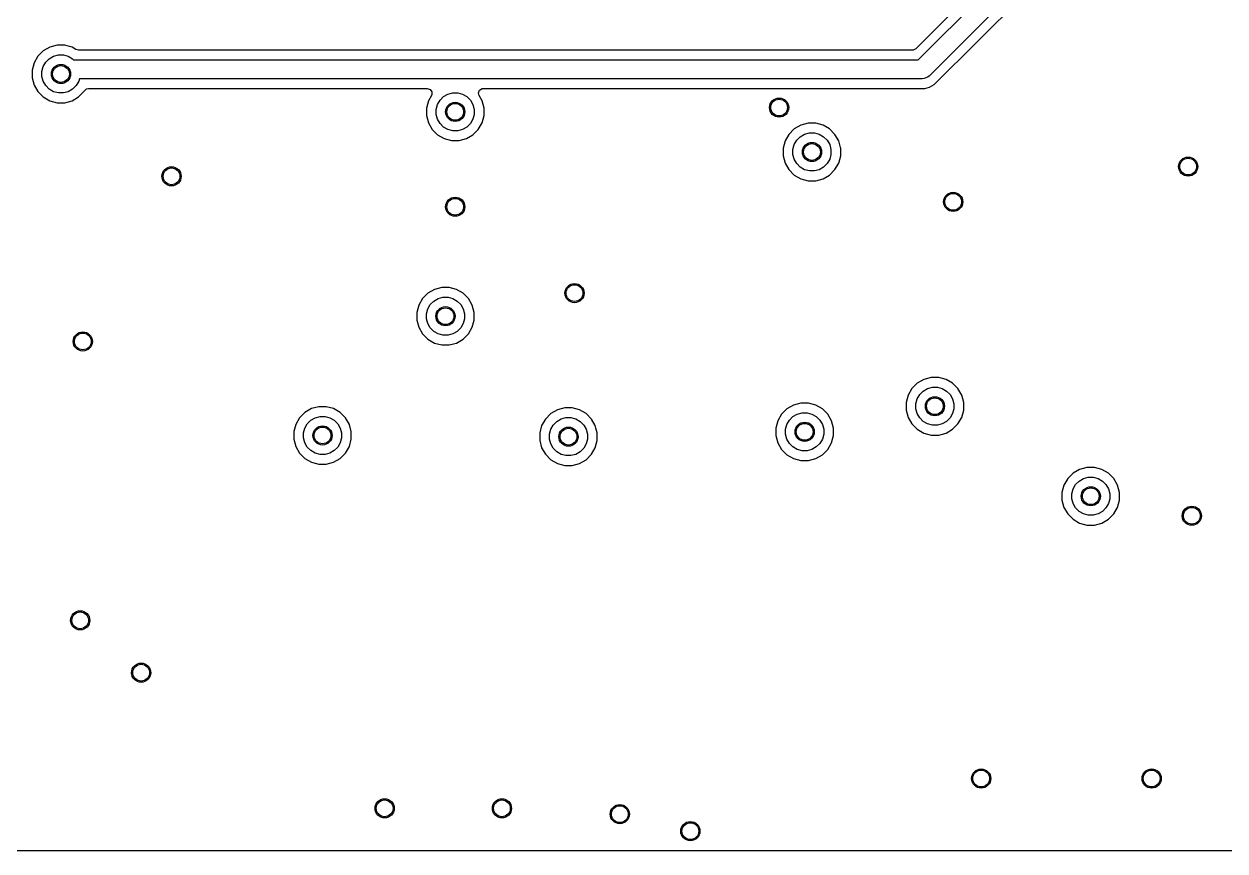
# Model space of a CAD drawing. Extents: x 3.9 to 7.48, y -4.89 to -2.91.
# Drawn here: x 5.542 to 6.529, y -4.887 to -4.207 of the extents above; entities that cross this region are included whole.
import ezdxf

# ---------------------------------------------------------------- set-up
doc = ezdxf.new("R2010")
doc.units = 0
doc.header["$MEASUREMENT"] = 0
doc.layers.add('BLACK', color=7, linetype='CONTINUOUS')

msp = doc.modelspace()

# ---------------------------------------------------------------- linework, layer by layer
at = {"layer": 'BLACK', "linetype": 'CONTINUOUS'}
for p, q in [((6.41677, -4.08571), (6.27487, -4.22761)), ((6.277, -4.23664), (6.4258, -4.08784)), ((6.43924, -4.09667), (6.28583, -4.25008)), ((6.28994, -4.25713), (6.4186, -4.12847)), ((5.55832, -4.22948), (5.55392, -4.23388)), ((5.56371, -4.22637), (5.55832, -4.22948)), ((5.56972, -4.22475), (5.56371, -4.22637)), ((5.57595, -4.22475), (5.56972, -4.22475)), ((5.57996, -4.22583), (5.57595, -4.22475)), ((5.58196, -4.22637), (5.57996, -4.22583)), ((5.58518, -4.22823), (5.58196, -4.22637)), ((5.58713, -4.22875), (5.58518, -4.22823)), ((6.27211, -4.22875), (5.58713, -4.22875)), ((6.27272, -4.2287), (6.27211, -4.22875)), ((6.27487, -4.22761), (6.27272, -4.2287)), ((5.5508, -4.23927), (5.54919, -4.24528)), ((5.55392, -4.23388), (5.5508, -4.23927)), ((5.55829, -4.24237), (5.56034, -4.23881)), ((5.56034, -4.23881), (5.56325, -4.2359)), ((5.56325, -4.2359), (5.56681, -4.23385)), ((5.56681, -4.23385), (5.57078, -4.23278)), ((5.57078, -4.23278), (5.57489, -4.23278)), ((5.57489, -4.23278), (5.57886, -4.23385)), ((5.57886, -4.23385), (5.58242, -4.2359)), ((5.58242, -4.2359), (5.58316, -4.23664)), ((5.58316, -4.23664), (6.277, -4.23664)), ((5.54919, -4.24528), (5.54919, -4.25151)), ((5.55722, -4.24634), (5.55829, -4.24237)), ((5.55722, -4.25045), (5.55722, -4.24634)), ((5.55829, -4.25442), (5.55722, -4.25045)), ((6.28463, -4.25106), (6.28179, -4.25224)), ((6.28583, -4.25008), (6.28463, -4.25106)), ((5.54919, -4.25151), (5.5508, -4.25752)), ((5.5508, -4.25752), (5.55392, -4.26291)), ((5.56034, -4.25798), (5.55829, -4.25442)), ((5.56325, -4.26089), (5.56034, -4.25798)), ((5.56681, -4.26295), (5.56325, -4.26089)), ((5.58242, -4.26089), (5.57886, -4.26295)), ((5.58533, -4.25798), (5.58242, -4.26089)), ((5.58738, -4.25442), (5.58533, -4.25798)), ((5.58793, -4.25239), (5.58738, -4.25442)), ((6.28026, -4.25239), (5.58793, -4.25239)), ((5.59215, -4.26223), (5.59394, -4.26062)), ((5.59394, -4.26062), (5.59552, -4.26028)), ((5.59552, -4.26028), (5.87373, -4.26028)), ((5.87373, -4.26028), (5.87602, -4.26103)), ((5.87602, -4.26103), (5.87744, -4.26298)), ((5.91672, -4.26157), (5.91881, -4.26037)), ((5.91881, -4.26037), (5.91962, -4.26028)), ((5.91962, -4.26028), (6.28233, -4.26028)), ((6.28179, -4.25224), (6.28026, -4.25239)), ((6.28233, -4.26028), (6.28634, -4.25921)), ((6.28233, -4.26028), (6.28233, -4.26028)), ((6.28634, -4.25921), (6.28994, -4.25713)), ((6.28634, -4.25921), (6.28634, -4.25921)), ((6.28634, -4.25921), (6.28634, -4.25921)), ((6.28994, -4.25713), (6.28994, -4.25713)), ((6.28994, -4.25713), (6.28994, -4.25713)), ((5.55392, -4.26291), (5.55832, -4.26731)), ((5.55832, -4.26731), (5.56371, -4.27043)), ((5.56371, -4.27043), (5.56972, -4.27204)), ((5.57078, -4.26401), (5.56681, -4.26295)), ((5.57489, -4.26401), (5.57078, -4.26401)), ((5.57886, -4.26295), (5.57489, -4.26401)), ((5.57595, -4.27204), (5.58196, -4.27043)), ((5.58196, -4.27043), (5.58735, -4.26731)), ((5.58735, -4.26731), (5.59175, -4.26291)), ((5.59175, -4.26291), (5.59215, -4.26223)), ((5.87464, -4.27039), (5.87303, -4.2764)), ((5.8771, -4.26613), (5.87464, -4.27039)), ((5.87744, -4.26539), (5.8771, -4.26613)), ((5.87744, -4.26298), (5.87744, -4.26539)), ((5.88213, -4.27349), (5.88418, -4.26993)), ((5.88418, -4.26993), (5.88709, -4.26702)), ((5.88709, -4.26702), (5.89065, -4.26497)), ((5.89065, -4.26497), (5.89462, -4.2639)), ((5.89462, -4.2639), (5.89873, -4.2639)), ((5.89873, -4.2639), (5.9027, -4.26497)), ((5.9027, -4.26497), (5.90626, -4.26702)), ((5.90626, -4.26702), (5.90917, -4.26993)), ((5.90917, -4.26993), (5.91122, -4.27349)), ((5.91574, -4.26377), (5.91672, -4.26157)), ((5.91625, -4.26613), (5.91574, -4.26377)), ((5.91871, -4.27039), (5.91625, -4.26613)), ((5.92032, -4.2764), (5.91871, -4.27039)), ((5.56972, -4.27204), (5.56972, -4.27204)), ((5.56972, -4.27204), (5.57595, -4.27204)), ((5.57595, -4.27204), (5.57595, -4.27204)), ((5.87303, -4.2764), (5.87303, -4.28263)), ((5.88106, -4.27746), (5.88213, -4.27349)), ((5.88106, -4.28157), (5.88106, -4.27746)), ((5.91122, -4.27349), (5.91229, -4.27746)), ((5.91229, -4.27746), (5.91229, -4.28157)), ((5.92032, -4.28263), (5.92032, -4.2764)), ((5.87303, -4.28263), (5.87464, -4.28864)), ((5.87464, -4.28864), (5.87776, -4.29403)), ((5.88213, -4.28554), (5.88106, -4.28157)), ((5.88418, -4.2891), (5.88213, -4.28554)), ((5.88709, -4.29201), (5.88418, -4.2891)), ((5.90917, -4.2891), (5.90626, -4.29201)), ((5.91122, -4.28554), (5.90917, -4.2891)), ((5.91229, -4.28157), (5.91122, -4.28554)), ((5.91559, -4.29403), (5.91871, -4.28864)), ((5.91871, -4.28864), (5.92032, -4.28263)), ((6.18055, -4.29049), (6.17516, -4.2936)), ((6.18656, -4.28888), (6.18055, -4.29049)), ((6.19279, -4.28888), (6.18656, -4.28888)), ((6.1988, -4.29049), (6.19279, -4.28888)), ((6.20419, -4.2936), (6.1988, -4.29049)), ((5.87776, -4.29403), (5.88216, -4.29843)), ((5.88216, -4.29843), (5.88755, -4.30155)), ((5.89065, -4.29407), (5.88709, -4.29201)), ((5.89462, -4.29513), (5.89065, -4.29407)), ((5.89873, -4.29513), (5.89462, -4.29513)), ((5.9027, -4.29407), (5.89873, -4.29513)), ((5.90626, -4.29201), (5.9027, -4.29407)), ((5.9058, -4.30155), (5.91119, -4.29843)), ((5.91119, -4.29843), (5.91559, -4.29403)), ((6.17076, -4.298), (6.16764, -4.30339)), ((6.17516, -4.2936), (6.17076, -4.298)), ((6.17718, -4.30293), (6.18009, -4.30002)), ((6.18009, -4.30002), (6.18365, -4.29797)), ((6.18365, -4.29797), (6.18762, -4.2969)), ((6.18762, -4.2969), (6.19173, -4.2969)), ((6.19173, -4.2969), (6.1957, -4.29797)), ((6.1957, -4.29797), (6.19926, -4.30002)), ((6.19926, -4.30002), (6.20217, -4.30293)), ((6.20859, -4.298), (6.20419, -4.2936)), ((6.21171, -4.30339), (6.20859, -4.298)), ((5.88755, -4.30155), (5.89356, -4.30316)), ((5.89356, -4.30316), (5.89356, -4.30316)), ((5.89356, -4.30316), (5.89979, -4.30316)), ((5.89979, -4.30316), (5.9058, -4.30155)), ((5.89979, -4.30316), (5.89979, -4.30316)), ((6.16764, -4.30339), (6.16603, -4.3094)), ((6.16603, -4.3094), (6.16603, -4.31563)), ((6.17406, -4.31046), (6.17513, -4.30649)), ((6.17406, -4.31457), (6.17406, -4.31046)), ((6.17513, -4.30649), (6.17718, -4.30293)), ((6.20217, -4.30293), (6.20422, -4.30649)), ((6.20422, -4.30649), (6.20529, -4.31046)), ((6.20529, -4.31046), (6.20529, -4.31457)), ((6.21316, -4.30881), (6.21171, -4.30339)), ((6.21332, -4.3094), (6.21316, -4.30881)), ((6.21332, -4.31563), (6.21332, -4.3094)), ((6.16603, -4.31563), (6.16764, -4.32164)), ((6.17513, -4.31854), (6.17406, -4.31457)), ((6.17718, -4.3221), (6.17513, -4.31854)), ((6.20422, -4.31854), (6.20217, -4.3221)), ((6.20529, -4.31457), (6.20422, -4.31854)), ((6.21171, -4.32164), (6.21332, -4.31563)), ((6.16764, -4.32164), (6.17076, -4.32703)), ((6.17076, -4.32703), (6.17516, -4.33143)), ((6.18009, -4.32501), (6.17718, -4.3221)), ((6.18365, -4.32707), (6.18009, -4.32501)), ((6.18762, -4.32813), (6.18365, -4.32707)), ((6.19173, -4.32813), (6.18762, -4.32813)), ((6.1957, -4.32707), (6.19173, -4.32813)), ((6.19926, -4.32501), (6.1957, -4.32707)), ((6.20217, -4.3221), (6.19926, -4.32501)), ((6.20419, -4.33143), (6.20859, -4.32703)), ((6.20859, -4.32703), (6.21171, -4.32164)), ((6.17516, -4.33143), (6.18055, -4.33455)), ((6.18055, -4.33455), (6.18656, -4.33616)), ((6.18656, -4.33616), (6.18656, -4.33616)), ((6.18656, -4.33616), (6.19279, -4.33616)), ((6.19279, -4.33616), (6.1988, -4.33455)), ((6.19279, -4.33616), (6.19279, -4.33616)), ((6.1988, -4.33455), (6.20419, -4.33143)), ((5.87416, -4.4286), (5.86976, -4.433)), ((5.87955, -4.42549), (5.87416, -4.4286)), ((5.88556, -4.42388), (5.87955, -4.42549)), ((5.89179, -4.42388), (5.88556, -4.42388)), ((5.8978, -4.42549), (5.89179, -4.42388)), ((5.90319, -4.4286), (5.8978, -4.42549)), ((5.90759, -4.433), (5.90319, -4.4286)), ((5.86664, -4.43839), (5.86503, -4.4444)), ((5.86976, -4.433), (5.86664, -4.43839)), ((5.87413, -4.44149), (5.87618, -4.43793)), ((5.87618, -4.43793), (5.87909, -4.43502)), ((5.87909, -4.43502), (5.88265, -4.43297)), ((5.88265, -4.43297), (5.88662, -4.4319)), ((5.88662, -4.4319), (5.89073, -4.4319)), ((5.89073, -4.4319), (5.8947, -4.43297)), ((5.8947, -4.43297), (5.89826, -4.43502)), ((5.89826, -4.43502), (5.90117, -4.43793)), ((5.90117, -4.43793), (5.90322, -4.44149)), ((5.91071, -4.43839), (5.90759, -4.433)), ((5.91232, -4.4444), (5.91071, -4.43839)), ((5.86503, -4.4444), (5.86503, -4.45063)), ((5.87306, -4.44546), (5.87413, -4.44149)), ((5.87306, -4.44957), (5.87306, -4.44546)), ((5.90322, -4.44149), (5.90429, -4.44546)), ((5.90429, -4.44546), (5.90429, -4.44957)), ((5.91232, -4.45063), (5.91232, -4.4444)), ((5.86503, -4.45063), (5.86664, -4.45664)), ((5.86664, -4.45664), (5.86976, -4.46203)), ((5.87413, -4.45354), (5.87306, -4.44957)), ((5.87618, -4.4571), (5.87413, -4.45354)), ((5.87909, -4.46001), (5.87618, -4.4571)), ((5.90117, -4.4571), (5.89826, -4.46001)), ((5.90322, -4.45354), (5.90117, -4.4571)), ((5.90429, -4.44957), (5.90322, -4.45354)), ((5.90759, -4.46203), (5.91071, -4.45664)), ((5.91071, -4.45664), (5.91232, -4.45063)), ((5.86976, -4.46203), (5.87416, -4.46643)), ((5.87416, -4.46643), (5.87955, -4.46955)), ((5.88265, -4.46207), (5.87909, -4.46001)), ((5.88662, -4.46313), (5.88265, -4.46207)), ((5.89073, -4.46313), (5.88662, -4.46313)), ((5.8947, -4.46207), (5.89073, -4.46313)), ((5.89826, -4.46001), (5.8947, -4.46207)), ((5.8978, -4.46955), (5.90319, -4.46643)), ((5.90319, -4.46643), (5.90759, -4.46203)), ((5.87955, -4.46955), (5.88556, -4.47116)), ((5.88556, -4.47116), (5.88556, -4.47116)), ((5.88556, -4.47116), (5.89179, -4.47116)), ((5.89179, -4.47116), (5.89522, -4.47024)), ((5.89179, -4.47116), (5.89179, -4.47116)), ((5.89522, -4.47024), (5.8978, -4.46955)), ((6.28756, -4.49788), (6.28155, -4.49949)), ((6.29379, -4.49788), (6.28756, -4.49788)), ((6.2998, -4.49949), (6.29379, -4.49788)), ((6.27176, -4.507), (6.26864, -4.51239)), ((6.27616, -4.5026), (6.27176, -4.507)), ((6.28155, -4.49949), (6.27616, -4.5026)), ((6.28109, -4.50902), (6.28465, -4.50697)), ((6.28465, -4.50697), (6.28862, -4.5059)), ((6.28862, -4.5059), (6.29273, -4.5059)), ((6.29273, -4.5059), (6.2967, -4.50697)), ((6.2967, -4.50697), (6.30026, -4.50902)), ((6.30519, -4.5026), (6.2998, -4.49949)), ((6.30959, -4.507), (6.30519, -4.5026)), ((6.31271, -4.51239), (6.30959, -4.507)), ((6.26864, -4.51239), (6.26703, -4.5184)), ((6.27506, -4.51946), (6.27613, -4.51549)), ((6.27613, -4.51549), (6.27818, -4.51193)), ((6.27818, -4.51193), (6.28109, -4.50902)), ((6.30026, -4.50902), (6.30317, -4.51193)), ((6.30317, -4.51193), (6.30522, -4.51549)), ((6.30522, -4.51549), (6.30629, -4.51946)), ((6.31432, -4.5184), (6.31271, -4.51239)), ((5.77316, -4.5266), (5.76876, -4.531)), ((5.77855, -4.52349), (5.77316, -4.5266)), ((5.78456, -4.52188), (5.77855, -4.52349)), ((5.79079, -4.52188), (5.78456, -4.52188)), ((5.7968, -4.52349), (5.79079, -4.52188)), ((5.80219, -4.5266), (5.7968, -4.52349)), ((5.80659, -4.531), (5.80219, -4.5266)), ((5.97516, -4.5276), (5.97076, -4.532)), ((5.98055, -4.52449), (5.97516, -4.5276)), ((5.98656, -4.52288), (5.98055, -4.52449)), ((5.99279, -4.52288), (5.98656, -4.52288)), ((5.9988, -4.52449), (5.99279, -4.52288)), ((6.00419, -4.5276), (5.9988, -4.52449)), ((6.00859, -4.532), (6.00419, -4.5276)), ((6.16916, -4.5236), (6.16476, -4.528)), ((6.17455, -4.52049), (6.16916, -4.5236)), ((6.18056, -4.51888), (6.17455, -4.52049)), ((6.17765, -4.52797), (6.18162, -4.5269)), ((6.18679, -4.51888), (6.18056, -4.51888)), ((6.18162, -4.5269), (6.18573, -4.5269)), ((6.18573, -4.5269), (6.1897, -4.52797)), ((6.1928, -4.52049), (6.18679, -4.51888)), ((6.19819, -4.5236), (6.1928, -4.52049)), ((6.20259, -4.528), (6.19819, -4.5236)), ((6.26703, -4.5184), (6.26703, -4.52463)), ((6.26703, -4.52463), (6.26864, -4.53064)), ((6.27506, -4.52357), (6.27506, -4.51946)), ((6.27613, -4.52754), (6.27506, -4.52357)), ((6.27818, -4.5311), (6.27613, -4.52754)), ((6.30522, -4.52754), (6.30317, -4.5311)), ((6.30629, -4.52357), (6.30522, -4.52754)), ((6.30629, -4.51946), (6.30629, -4.52357)), ((6.31271, -4.53064), (6.31432, -4.52463)), ((6.31432, -4.52463), (6.31432, -4.5184)), ((5.76564, -4.53639), (5.76403, -4.5424)), ((5.76876, -4.531), (5.76564, -4.53639)), ((5.77313, -4.53949), (5.77518, -4.53593)), ((5.77518, -4.53593), (5.77809, -4.53302)), ((5.77809, -4.53302), (5.78165, -4.53097)), ((5.78165, -4.53097), (5.78562, -4.5299)), ((5.78562, -4.5299), (5.78973, -4.5299)), ((5.78973, -4.5299), (5.7937, -4.53097)), ((5.7937, -4.53097), (5.79726, -4.53302)), ((5.79726, -4.53302), (5.80017, -4.53593)), ((5.80017, -4.53593), (5.80222, -4.53949)), ((5.80971, -4.53639), (5.80659, -4.531)), ((5.81132, -4.5424), (5.80971, -4.53639)), ((5.96764, -4.53739), (5.96603, -4.5434)), ((5.97076, -4.532), (5.96764, -4.53739)), ((5.97513, -4.54049), (5.97718, -4.53693)), ((5.97718, -4.53693), (5.98009, -4.53402)), ((5.98009, -4.53402), (5.98365, -4.53197)), ((5.98365, -4.53197), (5.98762, -4.5309)), ((5.98762, -4.5309), (5.99173, -4.5309)), ((5.99173, -4.5309), (5.9957, -4.53197)), ((5.9957, -4.53197), (5.99926, -4.53402)), ((5.99926, -4.53402), (6.00217, -4.53693)), ((6.00217, -4.53693), (6.00422, -4.54049)), ((6.01171, -4.53739), (6.00859, -4.532)), ((6.01224, -4.5394), (6.01171, -4.53739)), ((6.16164, -4.53339), (6.16003, -4.5394)), ((6.16476, -4.528), (6.16164, -4.53339)), ((6.16806, -4.54046), (6.16913, -4.53649)), ((6.16913, -4.53649), (6.17118, -4.53293)), ((6.17118, -4.53293), (6.17409, -4.53002)), ((6.17409, -4.53002), (6.17765, -4.52797)), ((6.1897, -4.52797), (6.19326, -4.53002)), ((6.19326, -4.53002), (6.19617, -4.53293)), ((6.19617, -4.53293), (6.19822, -4.53649)), ((6.19822, -4.53649), (6.19929, -4.54046)), ((6.20571, -4.53339), (6.20259, -4.528)), ((6.20732, -4.5394), (6.20571, -4.53339)), ((6.26864, -4.53064), (6.27176, -4.53603)), ((6.27176, -4.53603), (6.27616, -4.54043)), ((6.28109, -4.53401), (6.27818, -4.5311)), ((6.28465, -4.53607), (6.28109, -4.53401)), ((6.28862, -4.53713), (6.28465, -4.53607)), ((6.29273, -4.53713), (6.28862, -4.53713)), ((6.2967, -4.53607), (6.29273, -4.53713)), ((6.30026, -4.53401), (6.2967, -4.53607)), ((6.30317, -4.5311), (6.30026, -4.53401)), ((6.30519, -4.54043), (6.30959, -4.53603)), ((6.30959, -4.53603), (6.31271, -4.53064)), ((5.76403, -4.5424), (5.76403, -4.54863)), ((5.77206, -4.54346), (5.77313, -4.53949)), ((5.77206, -4.54757), (5.77206, -4.54346)), ((5.80222, -4.53949), (5.80329, -4.54346)), ((5.80329, -4.54346), (5.80329, -4.54757)), ((5.81132, -4.5434), (5.81132, -4.5424)), ((5.81132, -4.54863), (5.81132, -4.5434)), ((5.96603, -4.5434), (5.96603, -4.54963)), ((5.97406, -4.54446), (5.97513, -4.54049)), ((5.97406, -4.54857), (5.97406, -4.54446)), ((6.00422, -4.54049), (6.00529, -4.54446)), ((6.00529, -4.54446), (6.00529, -4.54857)), ((6.01332, -4.5434), (6.01224, -4.5394)), ((6.01332, -4.54963), (6.01332, -4.5434)), ((6.16003, -4.5394), (6.16003, -4.54563)), ((6.16003, -4.54563), (6.16164, -4.55164)), ((6.16806, -4.54457), (6.16806, -4.54046)), ((6.16913, -4.54854), (6.16806, -4.54457)), ((6.19929, -4.54457), (6.19822, -4.54854)), ((6.19929, -4.54046), (6.19929, -4.54457)), ((6.20571, -4.55164), (6.20732, -4.54563)), ((6.20732, -4.54563), (6.20732, -4.5394)), ((6.27616, -4.54043), (6.28155, -4.54355)), ((6.28155, -4.54355), (6.28756, -4.54516)), ((6.28756, -4.54516), (6.28756, -4.54516)), ((6.28756, -4.54516), (6.29379, -4.54516)), ((6.29379, -4.54516), (6.2998, -4.54355)), ((6.29379, -4.54516), (6.29379, -4.54516)), ((6.2998, -4.54355), (6.30519, -4.54043)), ((5.76403, -4.54863), (5.76564, -4.55464)), ((5.76564, -4.55464), (5.76876, -4.56003)), ((5.77313, -4.55154), (5.77206, -4.54757)), ((5.77518, -4.5551), (5.77313, -4.55154)), ((5.77809, -4.55801), (5.77518, -4.5551)), ((5.80017, -4.5551), (5.79726, -4.55801)), ((5.80222, -4.55154), (5.80017, -4.5551)), ((5.80329, -4.54757), (5.80222, -4.55154)), ((5.80659, -4.56003), (5.80971, -4.55464)), ((5.80971, -4.55464), (5.81132, -4.54863)), ((5.96603, -4.54963), (5.96764, -4.55564)), ((5.96764, -4.55564), (5.97076, -4.56103)), ((5.97513, -4.55254), (5.97406, -4.54857)), ((5.97718, -4.5561), (5.97513, -4.55254)), ((5.98009, -4.55901), (5.97718, -4.5561)), ((6.00217, -4.5561), (5.99926, -4.55901)), ((6.00422, -4.55254), (6.00217, -4.5561)), ((6.00529, -4.54857), (6.00422, -4.55254)), ((6.00859, -4.56103), (6.01171, -4.55564)), ((6.01171, -4.55564), (6.01332, -4.54963)), ((6.16164, -4.55164), (6.16476, -4.55703)), ((6.16476, -4.55703), (6.16916, -4.56143)), ((6.17118, -4.5521), (6.16913, -4.54854)), ((6.17409, -4.55501), (6.17118, -4.5521)), ((6.17765, -4.55707), (6.17409, -4.55501)), ((6.18162, -4.55813), (6.17765, -4.55707)), ((6.1897, -4.55707), (6.18573, -4.55813)), ((6.19326, -4.55501), (6.1897, -4.55707)), ((6.19617, -4.5521), (6.19326, -4.55501)), ((6.19822, -4.54854), (6.19617, -4.5521)), ((6.19819, -4.56143), (6.20259, -4.55703)), ((6.20259, -4.55703), (6.20571, -4.55164)), ((5.76876, -4.56003), (5.77316, -4.56443)), ((5.77316, -4.56443), (5.77855, -4.56755)), ((5.78165, -4.56007), (5.77809, -4.55801)), ((5.78562, -4.56113), (5.78165, -4.56007)), ((5.78973, -4.56113), (5.78562, -4.56113)), ((5.7937, -4.56007), (5.78973, -4.56113)), ((5.79726, -4.55801), (5.7937, -4.56007)), ((5.7968, -4.56755), (5.80219, -4.56443)), ((5.80219, -4.56443), (5.80659, -4.56003)), ((5.97076, -4.56103), (5.97516, -4.56543)), ((5.97516, -4.56543), (5.98055, -4.56855)), ((5.98365, -4.56107), (5.98009, -4.55901)), ((5.98762, -4.56213), (5.98365, -4.56107)), ((5.99173, -4.56213), (5.98762, -4.56213)), ((5.9957, -4.56107), (5.99173, -4.56213)), ((5.99926, -4.55901), (5.9957, -4.56107)), ((5.9988, -4.56855), (6.00419, -4.56543)), ((6.00419, -4.56543), (6.00859, -4.56103)), ((6.16916, -4.56143), (6.17455, -4.56455)), ((6.17455, -4.56455), (6.18056, -4.56616)), ((6.18056, -4.56616), (6.18056, -4.56616)), ((6.18056, -4.56616), (6.18679, -4.56616)), ((6.18573, -4.55813), (6.18162, -4.55813)), ((6.18679, -4.56616), (6.1928, -4.56455)), ((6.18679, -4.56616), (6.18679, -4.56616)), ((6.1928, -4.56455), (6.19819, -4.56143)), ((5.77855, -4.56755), (5.78456, -4.56916)), ((5.78456, -4.56916), (5.78456, -4.56916)), ((5.78456, -4.56916), (5.79079, -4.56916)), ((5.79079, -4.56916), (5.7968, -4.56755)), ((5.79079, -4.56916), (5.79079, -4.56916)), ((5.98055, -4.56855), (5.98656, -4.57016)), ((5.98656, -4.57016), (5.98656, -4.57016)), ((5.98656, -4.57016), (5.99279, -4.57016)), ((5.99279, -4.57016), (5.9988, -4.56855)), ((5.99279, -4.57016), (5.99279, -4.57016)), ((6.40416, -4.5766), (6.39976, -4.581)), ((6.40955, -4.57349), (6.40416, -4.5766)), ((6.41556, -4.57188), (6.40955, -4.57349)), ((6.42179, -4.57188), (6.41556, -4.57188)), ((6.4278, -4.57349), (6.42179, -4.57188)), ((6.43319, -4.5766), (6.4278, -4.57349)), ((6.43759, -4.581), (6.43319, -4.5766)), ((6.39664, -4.58639), (6.39503, -4.5924)), ((6.39976, -4.581), (6.39664, -4.58639)), ((6.40413, -4.58949), (6.40618, -4.58593)), ((6.40618, -4.58593), (6.40909, -4.58302)), ((6.40909, -4.58302), (6.41265, -4.58097)), ((6.41265, -4.58097), (6.41662, -4.5799)), ((6.41662, -4.5799), (6.42073, -4.5799)), ((6.42073, -4.5799), (6.4247, -4.58097)), ((6.4247, -4.58097), (6.42826, -4.58302)), ((6.42826, -4.58302), (6.43117, -4.58593)), ((6.43117, -4.58593), (6.43322, -4.58949)), ((6.44071, -4.58639), (6.43759, -4.581)), ((6.44232, -4.5924), (6.44071, -4.58639)), ((6.39503, -4.5924), (6.39503, -4.59863)), ((6.40306, -4.59346), (6.40413, -4.58949)), ((6.40306, -4.59757), (6.40306, -4.59346)), ((6.43322, -4.58949), (6.43429, -4.59346)), ((6.43429, -4.59346), (6.43429, -4.59757)), ((6.44232, -4.59863), (6.44232, -4.5924)), ((6.39503, -4.59863), (6.39664, -4.60464)), ((6.39664, -4.60464), (6.39976, -4.61003)), ((6.40413, -4.60154), (6.40306, -4.59757)), ((6.40618, -4.6051), (6.40413, -4.60154)), ((6.40909, -4.60801), (6.40618, -4.6051)), ((6.43117, -4.6051), (6.42826, -4.60801)), ((6.43322, -4.60154), (6.43117, -4.6051)), ((6.43429, -4.59757), (6.43322, -4.60154)), ((6.43759, -4.61003), (6.44071, -4.60464)), ((6.44071, -4.60464), (6.44232, -4.59863)), ((6.39976, -4.61003), (6.40416, -4.61443)), ((6.40416, -4.61443), (6.40955, -4.61755)), ((6.41265, -4.61007), (6.40909, -4.60801)), ((6.41662, -4.61113), (6.41265, -4.61007)), ((6.42073, -4.61113), (6.41662, -4.61113)), ((6.4247, -4.61007), (6.42073, -4.61113)), ((6.42826, -4.60801), (6.4247, -4.61007)), ((6.4278, -4.61755), (6.43319, -4.61443)), ((6.43319, -4.61443), (6.43759, -4.61003)), ((6.40955, -4.61755), (6.41556, -4.61916)), ((6.41556, -4.61916), (6.41556, -4.61916)), ((6.41556, -4.61916), (6.42179, -4.61916)), ((6.42179, -4.61916), (6.4278, -4.61755)), ((6.42179, -4.61916), (6.42179, -4.61916)), ((7.47436, -4.8871), (3.90299, -4.8871))]:
    msp.add_line(p, q, dxfattribs=at)
at = {"layer": 'BLACK'}
for centre in [(5.57283, -4.2484), (6.16267, -4.27601), (5.89667, -4.27952), (6.18967, -4.31252), (6.49867, -4.32452), (5.66367, -4.33252), (5.89667, -4.35752), (6.30567, -4.35352), (5.99467, -4.42852), (5.88867, -4.44752), (5.59078, -4.46825), (6.29067, -4.52152), (6.18367, -4.54252), (5.78767, -4.54552), (5.98967, -4.54652), (6.41867, -4.59552), (6.50167, -4.61152), (5.58867, -4.69752), (5.63867, -4.74052), (6.32867, -4.82752), (6.46867, -4.82752), (5.83867, -4.85204), (5.93503, -4.85204), (6.03186, -4.85679), (6.08981, -4.87079)]:
    msp.add_circle(centre, 0.00787, dxfattribs=at)
at = {"layer": 'WHITE'}
for centre in [(5.57283, -4.2484), (6.16267, -4.27601), (5.89667, -4.27952), (6.18967, -4.31252), (6.49867, -4.32452), (5.66367, -4.33252), (6.30567, -4.35352), (5.89667, -4.35752), (5.99467, -4.42852), (5.88867, -4.44752), (5.59078, -4.46825), (6.29067, -4.52152), (6.18367, -4.54252), (5.78767, -4.54552), (5.98967, -4.54652), (6.41867, -4.59552), (6.50167, -4.61152), (5.58867, -4.69752), (5.63867, -4.74052), (6.32867, -4.82752), (6.46867, -4.82752), (5.83867, -4.85204), (5.93503, -4.85204), (6.03186, -4.85679), (6.08981, -4.87079)]:
    msp.add_circle(centre, 0.00689, dxfattribs=at)

doc.saveas('drawing.dxf')
